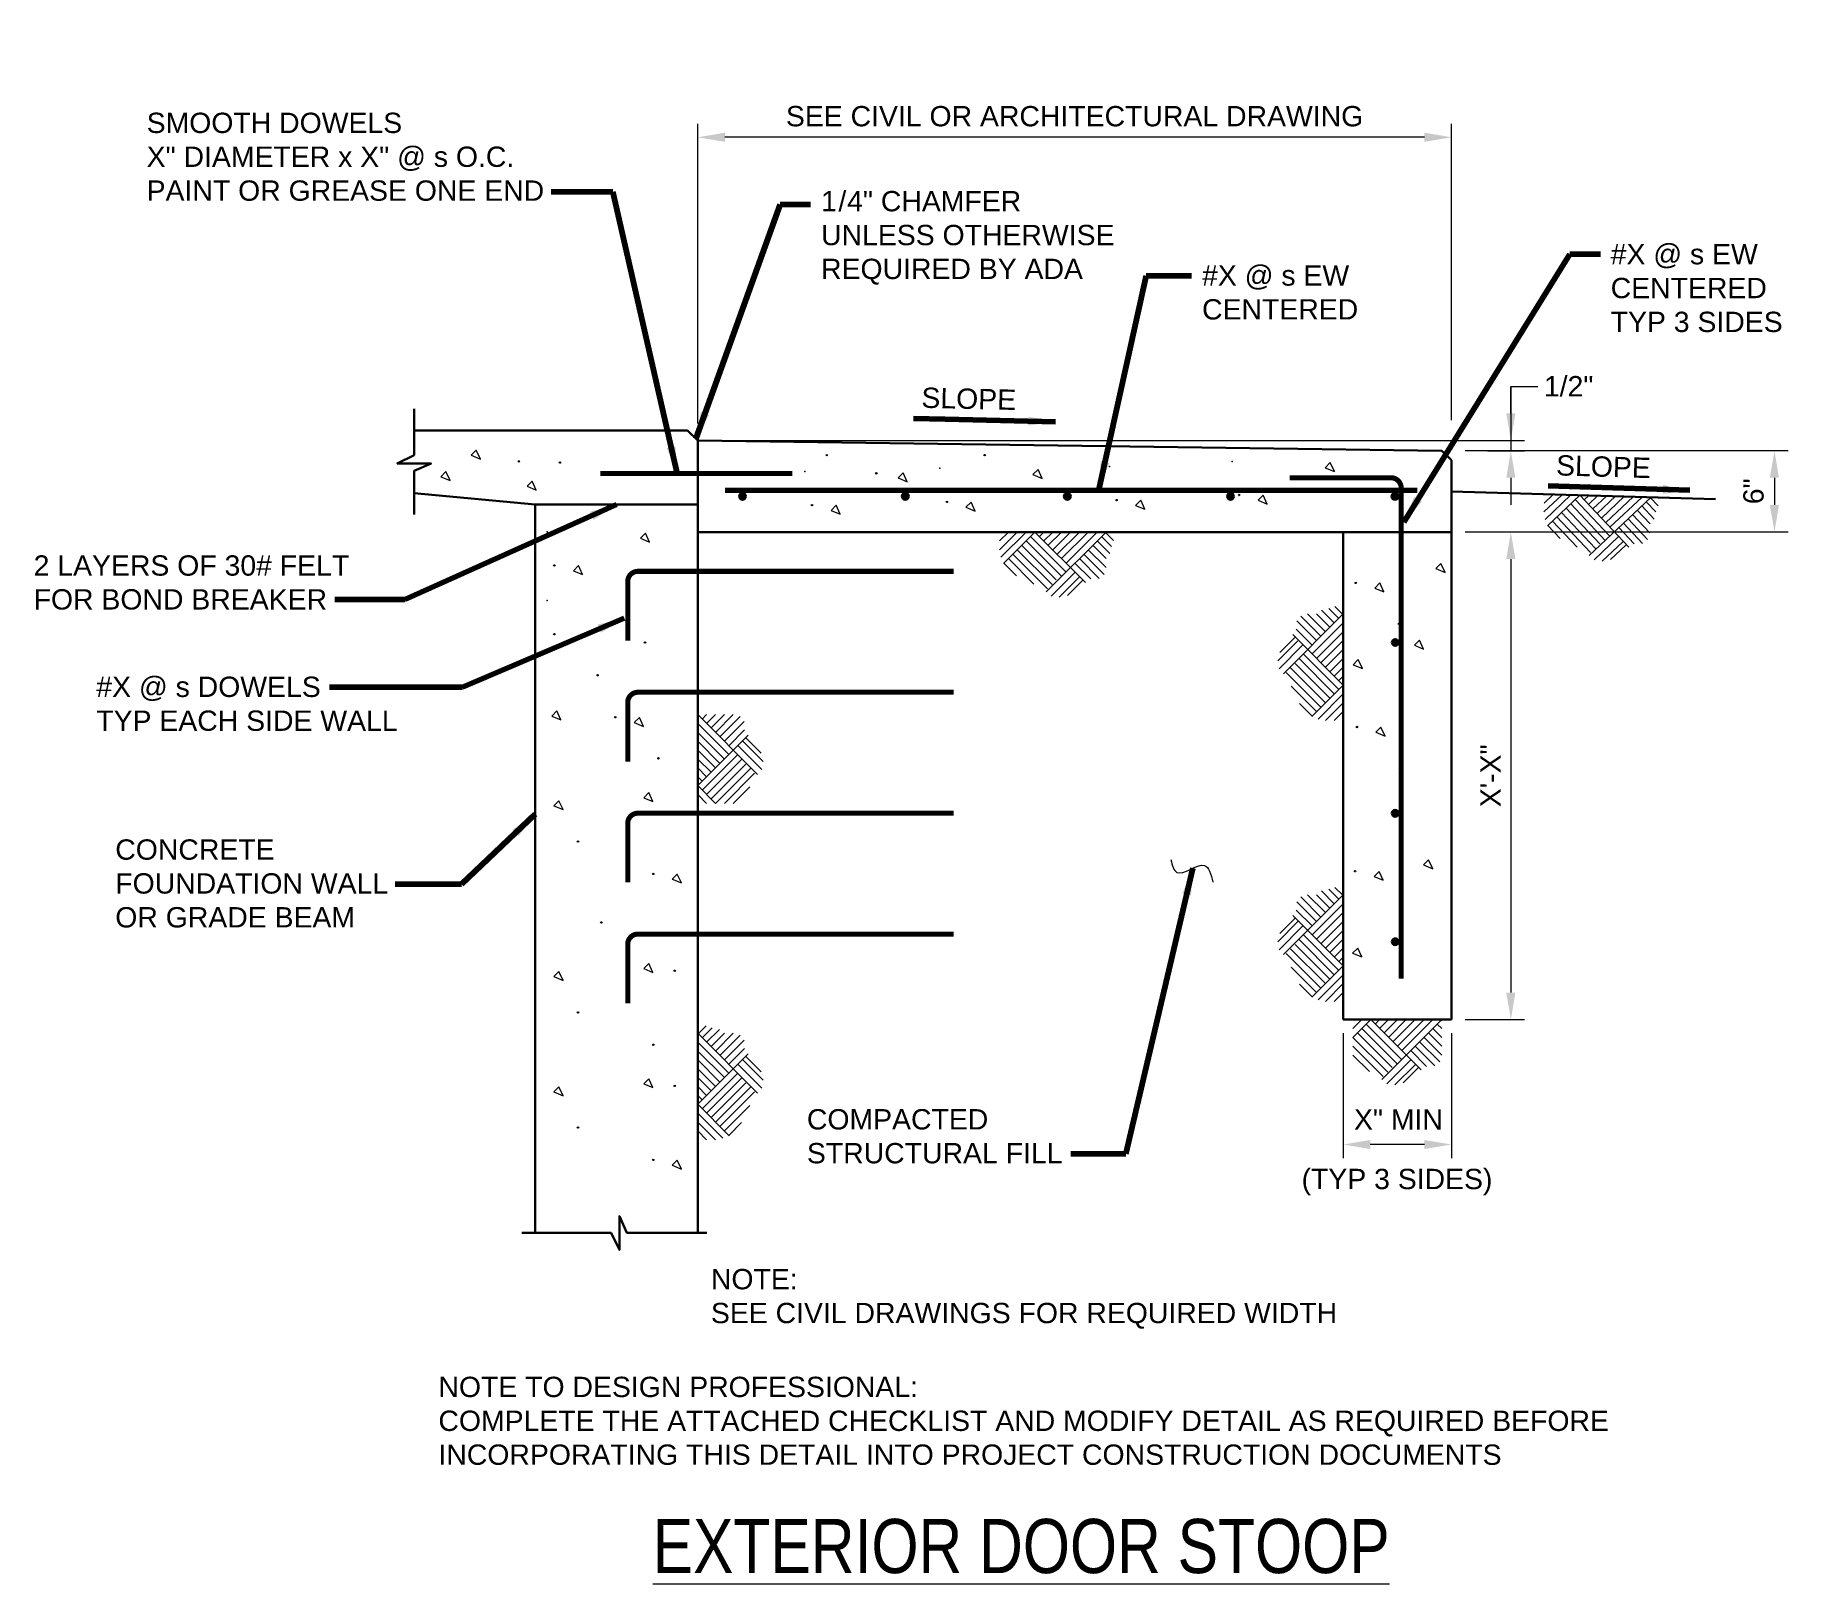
# Model space of a CAD drawing. Header units: inches. Extents: x -978 to -849, y 821 to 935.
import ezdxf

# ---------------------------------------------------------------- set-up
doc = ezdxf.new("R2010")
doc.units = ezdxf.units.IN
doc.header["$LTSCALE"] = 5
doc.header["$MEASUREMENT"] = 0
doc.linetypes.add('HIDDEN', pattern=[0.375, 0.25, -0.125])
for name, color, linetype, lineweight in [('S-ANNO-DIMS', 1, 'Continuous', 20), ('S-ANNO-TEXT', 7, 'Continuous', 20), ('S-DELT-PATT', 7, 'Continuous', 15), ('S-DETL', 3, 'Continuous', 30)]:
    doc.layers.add(name, color=color, linetype=linetype, lineweight=lineweight)
doc.styles.add('Romans', font='arial.ttf')
doc.dimstyles.get("Standard").update_dxf_attribs({"dimtxt": 0.18, "dimasz": 0.18, "dimexe": 0.18, "dimexo": 0.0625, "dimgap": 0.09, "dimtad": 0, "dimtih": 1, "dimtoh": 1, "dimdec": 4, "dimzin": 0, "dimdsep": 46, "dimtxsty": 'Standard', "dimcen": 0.09, "dimadec": 0, "dimazin": 0, "dimtfac": 1, "dimtdec": 4, "dimtofl": 0, "dimtmove": 0, "dimatfit": 3, "dimfxl": 1, "dimtolj": 1, "dimtzin": 0, "dimarcsym": 0})

# ---------------------------------------------------------------- blocks, each defined once
blk = doc.blocks.new('*D0')
at = {"layer": 'Defpoints', "color": 0, "transparency": 16777216}
for p in [(-873.65, 904.72), (-873.65, 898.72), (-849.82, 898.72)]:
    blk.add_point(p, dxfattribs=at)
at = {"layer": 'S-ANNO-DIMS', "transparency": 16777216}
for p, q in [((-872.65, 904.72), (-848.82, 904.72)), ((-849.82, 902.72), (-849.82, 900.72)), ((-872.65, 898.72), (-848.82, 898.72))]:
    blk.add_line(p, q, dxfattribs=at)
for points in [[(-850.16, 902.72), (-849.49, 902.72), (-849.82, 904.72)], [(-850.16, 900.72), (-849.49, 900.72), (-849.82, 898.72)]]:
    blk.add_solid(points, dxfattribs=at)
at = {"layer": 'S-ANNO-DIMS', "transparency": 16777216, "insert": (-851.36, 901.72), "char_height": 1.5, "attachment_point": 5, "rotation": 90, "style": 'Romans'}
blk.add_mtext('\\A1;6"', dxfattribs=at)
blk = doc.blocks.new('*D1')
at = {"layer": 'Defpoints', "color": 0, "transparency": 16777216}
for p in [(-873.65, 898.72), (-873.65, 862.72), (-869.27, 862.72)]:
    blk.add_point(p, dxfattribs=at)
at = {"layer": 'S-ANNO-DIMS', "transparency": 16777216}
for p, q in [((-872.65, 898.72), (-868.27, 898.72)), ((-869.27, 896.72), (-869.27, 864.72)), ((-872.65, 862.72), (-868.27, 862.72))]:
    blk.add_line(p, q, dxfattribs=at)
for points in [[(-869.61, 896.72), (-868.94, 896.72), (-869.27, 898.72)], [(-869.61, 864.72), (-868.94, 864.72), (-869.27, 862.72)]]:
    blk.add_solid(points, dxfattribs=at)
at = {"layer": 'S-ANNO-DIMS', "transparency": 16777216, "insert": (-870.77, 880.72), "char_height": 1.5, "attachment_point": 5, "rotation": 90, "style": 'Romans'}
blk.add_mtext('\\A1;X\'-X"', dxfattribs=at)
blk = doc.blocks.new('*D2')
at = {"layer": 'Defpoints', "color": 0, "transparency": 16777216}
for p in [(-929.28, 927.85), (-929.28, 905.72), (-873.65, 905.97)]:
    blk.add_point(p, dxfattribs=at)
at = {"layer": 'S-ANNO-DIMS', "transparency": 16777216}
for p, q in [((-929.28, 906.72), (-929.28, 928.85)), ((-873.65, 906.97), (-873.65, 928.85)), ((-875.65, 927.85), (-927.28, 927.85))]:
    blk.add_line(p, q, dxfattribs=at)
for points in [[(-927.28, 928.19), (-927.28, 927.52), (-929.28, 927.85)], [(-875.65, 928.19), (-875.65, 927.52), (-873.65, 927.85)]]:
    blk.add_solid(points, dxfattribs=at)
at = {"layer": 'S-ANNO-DIMS', "transparency": 16777216, "insert": (-901.47, 929.4), "char_height": 1.5, "attachment_point": 5, "style": 'Romans'}
blk.add_mtext('\\A1;SEE CIVIL OR ARCHITECTURAL DRAWING', dxfattribs=at)

msp = doc.modelspace()

# ---------------------------------------------------------------- hatches: boundary and pattern name
at = {"layer": 'S-DETL'}
h = msp.add_hatch(color=256, dxfattribs=at)
h.dxf.hatch_style = 1
h.paths.add_polyline_path([(-926.2259646, 901.3517595, 1), (-925.7259646, 901.3517595, 1)])
h = msp.add_hatch(color=256, dxfattribs=at)
h.dxf.hatch_style = 1
h.paths.add_polyline_path([(-914.2131747, 901.3496644, 1), (-913.7131747, 901.3496644, 1)])
h = msp.add_hatch(color=256, dxfattribs=at)
h.dxf.hatch_style = 1
h.paths.add_polyline_path([(-902.2548043, 901.3492868, 1), (-901.7548043, 901.3492868, 1)])
h = msp.add_hatch(color=256, dxfattribs=at)
h.dxf.hatch_style = 1
h.paths.add_polyline_path([(-890.2150308, 901.3451333, 1), (-889.7150308, 901.3451333, 1)])
h = msp.add_hatch(color=256, dxfattribs=at)
h.dxf.hatch_style = 1
h.paths.add_polyline_path([(-878.0739329, 901.3445039, 1), (-877.5739329, 901.3445039, 1)])
h = msp.add_hatch(color=256, dxfattribs=at)
h.dxf.hatch_style = 1
h.paths.add_polyline_path([(-878.0588015, 890.5598252, 1), (-877.5588015, 890.5598252, 1)])
h = msp.add_hatch(color=256, dxfattribs=at)
h.dxf.hatch_style = 1
h.paths.add_polyline_path([(-878.0592847, 877.9503886, 1), (-877.5592847, 877.9503886, 1)])
h = msp.add_hatch(color=256, dxfattribs=at)
h.dxf.hatch_style = 1
h.paths.add_polyline_path([(-878.059665, 868.4705457, 1), (-877.559665, 868.4705457, 1)])

# ---------------------------------------------------------------- linework, layer by layer
at = {"layer": 'S-ANNO-DIMS'}
for p, q in [((-869.2741222, 907.4653315), (-869.2741222, 909.4653315)), ((-869.2741222, 909.4653315), (-869.2741222, 905.4653315)), ((-869.2741222, 909.4653315), (-867.2741222, 909.4653315)), ((-928.2806478, 905.4653315), (-868.2741222, 905.4653315)), ((-870.9871654, 904.7153315), (-868.2741222, 904.7153315)), ((-869.2741222, 905.4653315), (-869.2741222, 904.7153315)), ((-869.2741222, 905.4653315), (-869.2741222, 904.7153315)), ((-869.2741222, 902.7153315), (-869.2741222, 900.7153315)), ((-881.649788, 861.7247824), (-881.649788, 852.5007768)), ((-873.649788, 861.7247824), (-873.649788, 852.5007768)), ((-875.649788, 853.5007768), (-879.649788, 853.5007768))]:
    msp.add_line(p, q, dxfattribs=at)
for points in [[(-869.6074555, 907.4653315), (-868.9407889, 907.4653315), (-869.2741222, 905.4653315)], [(-869.6074555, 902.7153315), (-868.9407889, 902.7153315), (-869.2741222, 904.7153315)], [(-879.649788, 853.8341101), (-879.649788, 853.1674435), (-881.649788, 853.5007768)], [(-875.649788, 853.8341101), (-875.649788, 853.1674435), (-873.649788, 853.5007768)]]:
    msp.add_solid(points, dxfattribs=at)
at = {"layer": 'S-ANNO-TEXT'}
msp.add_spline([(-894.3669402, 874.5346351), (-893.9160861, 873.5850835), (-891.8956094, 874.1097202), (-891.2685363, 872.8746581)], degree=3, dxfattribs=at)
at = {"layer": 'S-DELT-PATT'}
for p, q in [((-866.8416692, 900.1972835), (-865.4919668, 901.4683625)), ((-866.8220134, 900.8524789), (-866.1471621, 901.4880184)), ((-866.7474439, 899.6493354), (-864.8367714, 901.4487066)), ((-866.5700854, 899.1796779), (-864.1815761, 901.4290508)), ((-865.1938529, 900.4757415), (-862.713271, 897.8417131)), ((-864.8564273, 900.7935113), (-862.3097252, 898.0892812)), ((-864.5190017, 901.111281), (-861.9888316, 898.4246055)), ((-864.1815761, 901.4290508), (-860.5770106, 897.6015224)), ((-863.8638063, 901.0916252), (-863.5263807, 901.4093949)), ((-863.5460366, 900.7541996), (-862.8711854, 901.3897391)), ((-863.4838287, 896.9926767), (-858.9400132, 901.2718039)), ((-863.2282668, 900.4167739), (-862.21599, 901.3700832)), ((-862.9104971, 900.0793483), (-861.5607947, 901.3504273)), ((-862.5927273, 899.7419227), (-860.9055993, 901.3307715)), ((-862.2749576, 899.4044971), (-860.2504039, 901.3111156)), ((-861.9571878, 899.0670715), (-859.5952086, 901.2914597)), ((-859.6148644, 900.6362644), (-858.7012211, 899.6660985)), ((-859.2774388, 900.9540341), (-858.5621473, 900.1944893)), ((-858.9730809, 901.2406625), (-858.4065533, 900.6390835)), ((-866.5435553, 899.2046625), (-865.6332403, 898.2380394)), ((-866.2061297, 899.5224323), (-864.3867155, 897.5904685)), ((-865.8687041, 899.840202), (-863.3881222, 897.2061736)), ((-865.5312785, 900.1579718), (-863.0341644, 897.506397)), ((-860.9645669, 899.3651854), (-859.5550517, 897.8684753)), ((-860.6271413, 899.6829551), (-859.184562, 898.1511441)), ((-860.2897157, 900.0007249), (-859.0186367, 898.6510225)), ((-859.9522901, 900.3184946), (-858.9989808, 899.3062178)), ((-907.0142775, 897.4043513), (-905.7032972, 898.7153315)), ((-907.0142775, 898.0598414), (-906.3587874, 898.7153315)), ((-906.9036635, 896.8594751), (-905.0478071, 898.7153315)), ((-906.7123014, 896.3953471), (-904.392317, 898.7153315)), ((-905.0478071, 898.0598414), (-902.4211598, 895.4331941)), ((-904.720062, 898.3875864), (-902.1104657, 895.7779901)), ((-904.392317, 898.7153315), (-900.6745982, 894.9976127)), ((-904.0645719, 898.3875864), (-903.7368269, 898.7153315)), ((-903.7368269, 898.0598414), (-903.0813367, 898.7153315)), ((-903.561852, 894.3018755), (-899.148396, 898.7153315)), ((-903.4090818, 897.7320963), (-902.4258466, 898.7153315)), ((-903.0813367, 897.4043513), (-901.7703565, 898.7153315)), ((-902.7535917, 897.0766062), (-901.1148663, 898.7153315)), ((-902.4258466, 896.7488611), (-900.4593762, 898.7153315)), ((-902.0981015, 896.4211161), (-899.8038861, 898.7153315)), ((-899.8038861, 898.0598414), (-898.8615617, 897.1175088)), ((-899.476141, 898.3875864), (-898.7383951, 897.6498323)), ((-899.180515, 898.6832125), (-898.5962029, 898.0988922)), ((-863.1328169, 896.6635858), (-861.3425547, 898.3495608)), ((-862.5389568, 896.5604933), (-861.0119709, 897.9985285)), ((-861.3019925, 899.0474157), (-860.1734732, 897.8490826)), ((-906.3587874, 896.7488611), (-904.4822584, 894.872324)), ((-906.0310423, 897.0766062), (-903.4725906, 894.5181463)), ((-905.7032972, 897.4043513), (-903.1277946, 894.8288486)), ((-905.3755522, 897.7320963), (-902.8171005, 895.1736364)), ((-901.1148663, 896.7488611), (-899.661104, 895.2950905)), ((-900.7871213, 897.0766062), (-899.299257, 895.5887419)), ((-900.4593762, 897.4043513), (-899.148396, 896.093371)), ((-900.1316312, 897.7320963), (-899.148396, 896.7488611)), ((-861.9214159, 896.6784114), (-860.780563, 897.7528068)), ((-906.6865324, 896.4211161), (-905.7476411, 895.4822248)), ((-903.2011298, 893.9834581), (-901.4622292, 895.7223587)), ((-902.6044453, 893.8982198), (-901.1212678, 895.3813973)), ((-901.4426114, 896.4211161), (-900.2786658, 895.2571622)), ((-901.9907181, 894.0346027), (-900.8825956, 895.1427252)), ((-886.063244, 888.2518663), (-881.649788, 892.6653223)), ((-882.9607683, 891.354342), (-884.2717485, 892.6653223)), ((-882.6330232, 891.6820871), (-883.6162584, 892.6653223)), ((-882.3052781, 892.0098321), (-883.2476108, 892.9521565)), ((-881.9775331, 892.3375772), (-882.7152872, 893.0753231)), ((-881.681907, 892.6332032), (-882.2662273, 893.2175153)), ((-883.9440035, 890.3711068), (-885.1079573, 891.5350524)), ((-883.6162584, 890.6988519), (-885.070029, 892.1526143)), ((-883.2885133, 891.0265969), (-884.7763776, 892.5144612)), ((-883.9440035, 889.7156167), (-881.649788, 892.0098321)), ((-883.6162584, 889.3878716), (-881.649788, 891.354342)), ((-886.4668997, 889.2092729), (-884.9837222, 890.6924504)), ((-886.3816614, 888.6125885), (-884.6427608, 890.351489)), ((-886.3305168, 889.8230001), (-885.2223943, 890.9311226)), ((-881.649788, 887.4214012), (-885.3675068, 891.13912)), ((-883.2885133, 889.0601266), (-881.649788, 890.6988519)), ((-882.9607683, 888.7323815), (-881.649788, 890.0433617)), ((-882.6330232, 886.438166), (-885.1914831, 888.9966178)), ((-882.3052781, 886.7659111), (-884.9319254, 889.3925584)), ((-881.9775331, 887.0936562), (-884.5871294, 889.7032525)), ((-882.6330232, 888.4046364), (-881.649788, 889.3878716)), ((-882.3052781, 888.0768914), (-881.649788, 888.7323815)), ((-883.2885133, 885.7826759), (-885.8469732, 888.3411276)), ((-882.9607683, 886.110421), (-885.5362709, 888.6859236)), ((-881.9775331, 887.7491463), (-881.649788, 888.0768914)), ((-883.6162584, 885.4549308), (-885.4927955, 887.3314598)), ((-883.9697724, 885.1014168), (-881.649788, 887.4214012)), ((-883.5056444, 884.9100547), (-881.649788, 886.7659111)), ((-924.8671917, 880.8230854), (-929.2806477, 885.2365414)), ((-929.2485287, 885.2044224), (-929.2164093, 885.2365414)), ((-928.9529027, 884.9087964), (-928.625154, 885.2365414)), ((-928.6251576, 884.5810513), (-927.9696618, 885.2365414)), ((-928.2974126, 884.2533062), (-927.3141774, 885.2365414)), ((-927.9696675, 883.9255612), (-926.6586872, 885.2365414)), ((-927.6419224, 883.5978161), (-926.1540582, 885.0856804)), ((-883.9440035, 885.1271858), (-884.8828947, 886.0660771)), ((-882.9607683, 884.7994407), (-881.649788, 886.110421)), ((-882.3052781, 884.7994407), (-881.649788, 885.4549308)), ((-926.9864323, 882.2868358), (-929.2806477, 884.5810513)), ((-927.3141774, 881.9590908), (-929.2806477, 883.9255612)), ((-929.2806477, 879.9926204), (-925.562929, 883.7103392)), ((-927.3141774, 883.270071), (-925.8604068, 884.7238334)), ((-926.9864323, 882.942326), (-925.8224785, 884.1062716)), ((-927.6419224, 881.6313457), (-929.2806477, 883.270071)), ((-927.9696675, 881.3036007), (-929.2806477, 882.6145809)), ((-928.9529027, 879.6648753), (-926.3433064, 882.2744717)), ((-924.5487744, 881.1838076), (-926.287675, 882.9227082)), ((-924.4635361, 881.7804921), (-925.9467136, 883.2636696)), ((-924.599919, 882.3942193), (-925.7080414, 883.5023418)), ((-928.2974126, 880.9758556), (-929.2806477, 881.9590908)), ((-928.6251576, 880.6481105), (-929.2806477, 881.3036007)), ((-928.6251576, 879.3371303), (-925.9985104, 881.9637775)), ((-928.2974126, 879.0093852), (-925.7389527, 881.5678369)), ((-927.9696675, 878.6816401), (-925.3941648, 881.2571428)), ((-928.9529027, 880.3203655), (-929.2806477, 880.6481105)), ((-927.9696675, 878.6816401), (-929.2806477, 879.9926204)), ((-927.3141763, 878.6816401), (-925.0834625, 880.9123468)), ((-926.6586844, 878.6816401), (-925.4376402, 879.902679)), ((-928.6251576, 878.6816401), (-929.2806477, 879.3371303)), ((-886.063244, 867.5173335), (-881.649788, 871.9307895)), ((-882.9607683, 870.6198093), (-884.2717485, 871.9307895)), ((-882.6330232, 870.9475543), (-883.6162584, 871.9307895)), ((-882.3052781, 871.2752994), (-883.2476108, 872.2176238)), ((-881.9775331, 871.6030445), (-882.7152872, 872.3407904)), ((-881.681907, 871.8986705), (-882.2662273, 872.4829826)), ((-883.9440035, 869.6365741), (-885.1079573, 870.8005197)), ((-883.6162584, 869.9643192), (-885.070029, 871.4180815)), ((-883.2885133, 870.2920642), (-884.7763776, 871.7799285)), ((-883.9440035, 868.981084), (-881.649788, 871.2752994)), ((-883.6162584, 868.6533389), (-881.649788, 870.6198093)), ((-886.4668997, 868.4747402), (-884.9837222, 869.9579177)), ((-886.3816614, 867.8780557), (-884.6427608, 869.6169563)), ((-886.3305168, 869.0884674), (-885.2223943, 870.1965899)), ((-881.649788, 866.6868685), (-885.3675068, 870.4045873)), ((-883.2885133, 868.3255938), (-881.649788, 869.9643192)), ((-882.6330232, 865.7036333), (-885.1914831, 868.262085)), ((-882.3052781, 866.0313784), (-884.9319254, 868.6580257)), ((-881.9775331, 866.3591235), (-884.5871294, 868.9687198)), ((-882.9607683, 867.9978488), (-881.649788, 869.308829)), ((-882.6330232, 867.6701037), (-881.649788, 868.6533389)), ((-883.2885133, 865.0481432), (-885.8469732, 867.6065949)), ((-882.9607683, 865.3758883), (-885.5362709, 867.9513909)), ((-882.3052781, 867.3423586), (-881.649788, 867.9978488)), ((-881.9775331, 867.0146136), (-881.649788, 867.3423586)), ((-883.6162584, 864.7203981), (-885.4927955, 866.5969271)), ((-883.9697724, 864.3668841), (-881.649788, 866.6868685)), ((-883.5056444, 864.175522), (-881.649788, 866.0313784)), ((-883.9440035, 864.3926531), (-884.8828947, 865.3315444)), ((-882.9607683, 864.064908), (-881.649788, 865.3758883)), ((-882.3052781, 864.064908), (-881.649788, 864.7203981)), ((-924.8671917, 857.302274), (-929.2806477, 861.71573)), ((-929.2485287, 861.683611), (-928.6642084, 862.267923)), ((-928.9529027, 861.3879849), (-928.2151485, 862.1257309)), ((-928.6251576, 861.0602398), (-927.682825, 862.0025643)), ((-928.2974126, 860.7324948), (-927.3141774, 861.71573)), ((-927.9696675, 860.4047497), (-926.6586872, 861.71573)), ((-927.6419224, 860.0770047), (-926.1540582, 861.5648689)), ((-880.9272387, 862.0692923), (-880.2717485, 862.7247824)), ((-880.9272387, 861.4138021), (-879.6162584, 862.7247824)), ((-880.5994936, 861.7415472), (-878.0410419, 859.1830873)), ((-880.2717485, 862.0692923), (-877.6451013, 859.442645)), ((-879.9440035, 862.3970373), (-877.3344071, 859.787441)), ((-879.6162584, 862.7247824), (-875.8985396, 859.0070636)), ((-879.2885133, 862.3970373), (-878.9607683, 862.7247824)), ((-878.9607683, 862.0692923), (-878.3052781, 862.7247824)), ((-878.7857934, 858.3113264), (-874.3723374, 862.7247824)), ((-878.6330232, 861.7415472), (-877.649788, 862.7247824)), ((-878.3052781, 861.4138021), (-876.9942979, 862.7247824)), ((-877.9775331, 861.0860571), (-876.3388078, 862.7247824)), ((-877.649788, 860.758312), (-875.6833176, 862.7247824)), ((-877.322043, 860.4305669), (-875.0278275, 862.7247824)), ((-875.3555726, 861.7415472), (-874.3723374, 860.758312)), ((-875.0278275, 862.0692923), (-874.3723374, 861.4137964)), ((-874.7000824, 862.3970373), (-874.3723374, 862.0692886)), ((-874.4044564, 862.6926634), (-874.3723374, 862.6605439)), ((-926.9864323, 858.7660244), (-929.2806477, 861.0602398)), ((-927.3141774, 858.4382793), (-929.2806477, 860.4047497)), ((-927.3141774, 859.7492596), (-925.8604068, 861.203022)), ((-926.9864323, 859.4215145), (-925.8224785, 860.5854602)), ((-880.9272387, 861.4138021), (-878.351736, 858.8382995)), ((-880.9272387, 860.758311), (-878.696532, 858.5275972)), ((-876.6665528, 860.4305669), (-875.5026072, 859.2666131)), ((-876.3388078, 860.758312), (-874.8850454, 859.3045414)), ((-876.0110627, 861.0860571), (-874.5231984, 859.5981928)), ((-875.6833176, 861.4138021), (-874.3723374, 860.1028219)), ((-929.2806477, 856.471809), (-925.562929, 860.1895277)), ((-927.6419224, 858.1105343), (-929.2806477, 859.7492596)), ((-927.9696675, 857.7827892), (-929.2806477, 859.0937695)), ((-924.5487744, 857.6629962), (-926.287675, 859.4018968)), ((-924.4635361, 858.2596806), (-925.9467136, 859.7428582)), ((-924.599919, 858.8734079), (-925.7080414, 859.9815303)), ((-880.9272387, 860.102819), (-879.7061998, 858.8817749)), ((-878.4250712, 857.992909), (-876.6861706, 859.7318096)), ((-877.8283867, 857.9076707), (-876.3452092, 859.3908482)), ((-877.2146595, 858.0440536), (-876.1065371, 859.1521761)), ((-928.2974126, 857.4550441), (-929.2806477, 858.4382793)), ((-928.6251576, 857.1272991), (-929.2806477, 857.7827892)), ((-928.9529027, 856.1440639), (-926.3433064, 858.7536602)), ((-928.6251576, 855.8163188), (-925.9985104, 858.4429661)), ((-928.2974126, 855.4885738), (-925.7389527, 858.0470255)), ((-927.9696675, 855.1608287), (-925.3941648, 857.7363313)), ((-928.9529027, 856.799554), (-929.2806477, 857.1272991)), ((-926.9606633, 854.1518245), (-929.2806477, 856.471809)), ((-927.6419224, 854.8330836), (-925.0834625, 857.3915353)), ((-927.3141774, 854.5053386), (-925.4376402, 856.3818675)), ((-927.4247913, 853.9604624), (-929.2806477, 855.8163188)), ((-927.9696675, 853.8498484), (-929.2806477, 855.1608287)), ((-926.9864323, 854.1775935), (-926.047541, 855.1164848)), ((-928.6251576, 853.8498484), (-929.2806477, 854.5053386))]:
    msp.add_line(p, q, dxfattribs=at)
at = {"layer": 'S-DELT-PATT', "flags": 128}
for points in [[(-945.9972519, 904.3907215), (-945.3229889, 904.1030711), (-945.6223591, 904.7656142)], [(-948.2369284, 902.7946879), (-947.5626654, 902.5070376), (-947.8620357, 903.1695806)], [(-914.4966633, 902.7159301), (-913.8224003, 902.4282797), (-914.1217706, 903.0908228)], [(-904.5394702, 902.952819), (-903.8652072, 902.6651686), (-904.1645774, 903.3277117)], [(-882.9721978, 903.4640378), (-882.2979349, 903.1763875), (-882.5973051, 903.8389306)], [(-941.8775843, 902.0905082), (-941.2033214, 901.8028579), (-941.5026916, 902.4654009)], [(-919.4448579, 900.3126835), (-918.770595, 900.0250331), (-919.0699652, 900.6875762)], [(-909.4876648, 900.5495724), (-908.8134018, 900.261922), (-909.1127721, 900.9244651)], [(-896.965561, 900.6800695), (-896.2912981, 900.3924191), (-896.5906683, 901.0549622)], [(-887.9203925, 901.0607913), (-887.2461295, 900.7731409), (-887.5454998, 901.435684)], [(-933.510159, 898.2624592), (-932.835896, 897.9748089), (-933.1352663, 898.6373519)], [(-938.4583536, 895.8592126), (-937.7840907, 895.5715623), (-938.0834609, 896.2341053)], [(-874.805026, 896.0105925), (-874.130763, 895.7229422), (-874.4301332, 896.3854852)], [(-879.3150842, 894.5767296), (-878.6408212, 894.2890793), (-878.9401915, 894.9516224)], [(-876.3967445, 890.3523435), (-875.7224815, 890.0646932), (-876.0218517, 890.7272363)], [(-880.9068027, 888.9184807), (-880.2325397, 888.6308304), (-880.53191, 889.2933734)], [(-940.0500721, 885.1289852), (-939.3758092, 884.8413349), (-939.6751794, 885.5038779)], [(-933.9611038, 884.6529416), (-933.2868409, 884.3652912), (-933.5862111, 885.0278343)], [(-879.2338372, 883.9349638), (-878.5595742, 883.6473135), (-878.8589445, 884.3098565)], [(-939.8983165, 878.5086421), (-939.2240535, 878.2209918), (-939.5234238, 878.8835348)], [(-933.2621122, 879.1017927), (-932.5878492, 878.8141424), (-932.8872195, 879.4766854)], [(-875.7157266, 874.1415092), (-875.0414636, 873.8538588), (-875.3408339, 874.5164019)], [(-931.1626067, 873.0950806), (-930.4883437, 872.8074303), (-930.787714, 873.4699733)], [(-879.3601249, 873.2914707), (-878.6858619, 873.0038203), (-878.9852322, 873.6663634)], [(-933.2621122, 866.4884535), (-932.5878492, 866.2008032), (-932.8872195, 866.8633462)], [(-880.9518434, 867.6332217), (-880.2775804, 867.3455714), (-880.5769507, 868.0081144)], [(-939.8983165, 865.8953029), (-939.2240535, 865.6076526), (-939.5234238, 866.2701957)], [(-939.8983165, 857.3934698), (-939.2240535, 857.1058195), (-939.5234238, 857.7683625)], [(-933.2621122, 857.9866204), (-932.5878492, 857.6989701), (-932.8872195, 858.3615131)], [(-931.1626067, 851.9799083), (-930.4883437, 851.692258), (-930.787714, 852.354801)]]:
    msp.add_lwpolyline(points, close=True, dxfattribs=at)
for points in [[(-919.7020287, 904.3954845, -1), (-919.8057087, 904.3954845, -1)], [(-908.0555821, 904.3954845, -1), (-908.1592621, 904.3954845, -1)], [(-942.4322711, 903.9316419, -1), (-942.5359511, 903.9316419, -1)], [(-939.397953, 903.8429634, -1), (-939.501633, 903.8429634, -1)], [(-916.051648, 903.0474502, -1), (-916.155328, 903.0474502, -1)], [(-920.7965278, 900.6987794, -1), (-920.9002078, 900.6987794, -1)], [(-910.8393347, 900.9356683, -1), (-910.9430147, 900.9356683, -1)], [(-898.3172309, 901.0661654, -1), (-898.4209109, 901.0661654, -1)], [(-889.2720624, 901.4468872, -1), (-889.3757424, 901.4468872, -1)], [(-939.8100235, 896.2453086, -1), (-939.9137035, 896.2453086, -1)], [(-880.6667541, 894.9628256, -1), (-880.7704341, 894.9628256, -1)], [(-877.4833389, 891.9348986, -1), (-877.5870189, 891.9348986, -1)], [(-939.8100235, 891.1733301, -1), (-939.9137035, 891.1733301, -1)], [(-933.1188958, 890.556631, -1), (-933.2225758, 890.556631, -1)], [(-936.6266084, 888.1454031, -1), (-936.7302884, 888.1454031, -1)], [(-932.9762277, 886.7973688, -1), (-933.0799077, 886.7973688, -1)], [(-935.3127737, 885.0390375, -1), (-935.4164537, 885.0390375, -1)], [(-880.5855071, 884.3210598, -1), (-880.6891871, 884.3210598, -1)], [(-932.1293586, 882.0111105, -1), (-932.2330386, 882.0111105, -1)], [(-877.4020919, 881.2931327, -1), (-877.5057719, 881.2931327, -1)], [(-938.0665713, 875.866811, -1), (-938.1702513, 875.866811, -1)], [(-932.5142766, 873.4811765, -1), (-932.6179566, 873.4811765, -1)], [(-880.7117948, 873.6775666, -1), (-880.8154748, 873.6775666, -1)], [(-936.3436121, 869.8926252, -1), (-936.4472921, 869.8926252, -1)], [(-930.9291457, 866.3304166, -1), (-931.0328257, 866.3304166, -1)], [(-938.0665713, 863.2534719, -1), (-938.1702513, 863.2534719, -1)], [(-932.5142766, 860.8678374, -1), (-932.6179566, 860.8678374, -1)], [(-930.9291457, 857.8285835, -1), (-931.0328257, 857.8285835, -1)], [(-938.0665713, 854.7516387, -1), (-938.1702513, 854.7516387, -1)], [(-932.5142766, 852.3660043, -1), (-932.6179566, 852.3660043, -1)]]:
    msp.add_lwpolyline(points, format="xyb", close=True, dxfattribs=at)
at = {"layer": 'S-DELT-PATT'}
for p in [(-921.3734166, 903.182238), (-911.4162234, 903.4191269), (-898.8941197, 903.549624), (-889.8489511, 903.9303458), (-940.3869122, 898.7287672), (-940.3869122, 893.6567887)]:
    msp.add_point(p, dxfattribs=at)
at = {"layer": 'S-DETL', "linetype": 'Continuous'}
for p, q in [((-950.2089153, 906.2153315), (-930.0306477, 906.2153315)), ((-929.2806477, 905.4653315), (-930.0306477, 906.2153315)), ((-929.2806477, 905.7153315), (-929.2806477, 846.9708314)), ((-929.2806477, 905.4653315), (-874.3568948, 904.7153315)), ((-874.3568948, 904.7153315), (-873.649788, 904.0082247)), ((-873.649788, 904.0082247), (-873.649788, 862.7247824)), ((-873.649788, 901.7165314), (-854.1698906, 901.1321345)), ((-941.2806477, 900.7332083), (-950.2089153, 901.5896843)), ((-941.2806477, 900.7332083), (-941.2806477, 846.9708314)), ((-929.2806477, 900.7332083), (-941.2806477, 900.7332083)), ((-929.2806477, 898.7153315), (-873.649788, 898.7153315)), ((-881.649788, 898.7153315), (-881.649788, 862.7247824)), ((-929.2806477, 885.9590908), (-929.2806477, 877.9590908)), ((-873.649788, 862.7247824), (-881.649788, 862.7247824))]:
    msp.add_line(p, q, dxfattribs=at)
for points in [[(-950.2089153, 907.7973725), (-950.2089153, 904.3961303), (-951.4532851, 903.7739454), (-948.9645455, 903.7739454), (-950.2089153, 903.2270835), (-950.2089153, 900.0076433)], [(-942.2582911, 846.9708314), (-935.6793242, 846.9708314), (-935.0571393, 845.7264616), (-935.0571393, 848.2152012), (-934.5102774, 846.9708314), (-928.6185677, 846.9708314)]]:
    msp.add_lwpolyline(points, dxfattribs=at)
at = {"layer": 'S-DETL', "linetype": 'Continuous', "const_width": 0.375}
for points in [[(-936.4731269, 903.0288449), (-922.3114415, 903.0288449)], [(-927.2806477, 901.7934313), (-876.1860128, 901.7934313)]]:
    msp.add_lwpolyline(points, dxfattribs=at)
msp.add_lwpolyline([(-877.3671496, 865.7419199), (-877.3671496, 901.968034, 0.4142135624), (-878.1171496, 902.718034), (-885.5872211, 902.718034)], format="xyb", dxfattribs=at)
at = {"layer": 'S-DETL', "linetype": 'HIDDEN', "const_width": 0.375, "flags": 128}
for points in [[(-910.4056562, 895.8115478), (-933.6985494, 895.8115478, 0.4142135624), (-934.4485494, 895.0615478), (-934.4485494, 890.6957742)], [(-910.4056562, 886.8853193), (-933.6985494, 886.8853193, 0.4142135624), (-934.4485494, 886.1353193), (-934.4485494, 881.7695457)], [(-910.4056562, 877.9590908), (-933.6985494, 877.9590908, 0.4142135624), (-934.4485494, 877.2090908), (-934.4485494, 872.8433172)], [(-910.4056562, 869.0328623), (-933.6985494, 869.0328623, 0.4142135624), (-934.4485494, 868.2828623), (-934.4485494, 863.9170887)]]:
    msp.add_lwpolyline(points, format="xyb", dxfattribs=at)
at = {"layer": 'S-DETL'}
for centre in [(-925.9759646, 901.3517595), (-913.9631747, 901.3496644), (-902.0048043, 901.3492868), (-889.9650308, 901.3451333), (-877.8239329, 901.3445039), (-877.8088015, 890.5598252), (-877.8092847, 877.9503886), (-877.809665, 868.4705457)]:
    msp.add_circle(centre, 0.25, dxfattribs=at)

# ---------------------------------------------------------------- texts
at = {"layer": 'S-ANNO-DIMS', "style": 'Romans'}
for s, height, p in [('X" MIN', 1.49999999, (-880.8508453, 854.6018)), ('(TYP 3 SIDES)', 1.499999989, (-884.7200472, 850.2085303))]:
    msp.add_text(s, height=height, dxfattribs=at).set_placement(p)
at = {"layer": 'S-ANNO-DIMS', "insert": (-865.0088767, 909.4653315), "char_height": 1.49999999, "attachment_point": 5, "style": 'Romans'}
msp.add_mtext('\\A1;1/2"', dxfattribs=at)
at = {"layer": 'S-ANNO-TEXT', "style": 'Romans', "width": 0.8}
msp.add_text('%%UEXTERIOR DOOR STOOP', height=4, dxfattribs=at).set_placement((-932.6073028, 821.8650937))
at = {"layer": 'S-ANNO-TEXT', "char_height": 1.499999989, "style": 'Romans'}
for s, insert, attachment_point in [('\\A1;\\pxql;SMOOTH DOWELS\\PX" DIAMETER x X" @ s O.C.\\PPAINT OR GREASE ONE END', (-969.951553, 929.6668722), 1), ('\\A1;{\\T1.1;1/}4" CHAMFER\\PUNLESS OTHERWISE\\PREQUIRED BY ADA', (-920.1801387, 916.9743122), 7), ('\\A1;\\pxql;#X @ s EW \\PCENTERED\\PTYP 3 SIDES', (-861.9071154, 919.9758209), 1), ('\\A1;\\pxql;#X @ s EW \\PCENTERED', (-892.0631645, 918.4020263), 1), ('\\A1;\\pxql;2 LAYERS OF 30# FELT\\PFOR BOND BREAKER', (-978.2919504, 896.9931167), 1), ('\\A1;\\pxql;\\P#X @ s DOWELS\\PTYP EACH SIDE WALL', (-973.6669062, 890.5388681), 1), ('\\A1;\\pxql;CONCRETE \\PFOUNDATION WALL\\POR GRADE BEAM', (-972.2668762, 876.0260936), 1), ('COMPACTED \\PSTRUCTURAL {\\A1;FILL}', (-921.2250292, 856.1129366), 1), ('\\A1;\\pxql;NOTE: \\PSEE CIVIL DRAWINGS FOR REQUIRED WIDTH', (-928.3086669, 844.3159123), 1), ('NOTE TO DESIGN PROFESSIONAL: \\PCOMPLETE THE ATTACHED CHECKLIST AND MODIFY DETAIL AS REQUIRED BEFORE \\PINCORPORATING THIS DETAIL INTO PROJECT CONSTRUCTION DOCUMENTS', (-948.4179779, 836.3596367), 1)]:
    msp.add_mtext(s, dxfattribs=dict(at, insert=insert, attachment_point=attachment_point))
at = {"layer": 'S-ANNO-TEXT', "char_height": 1.49999999, "attachment_point": 3, "style": 'Romans'}
for insert, rotation in [((-905.767516, 909.2194795), 358.619867023), ((-858.9246885, 904.1884232), 358.281641998)]:
    msp.add_mtext('\\A1;SLOPE', dxfattribs=dict(at, insert=insert, rotation=rotation))

# ---------------------------------------------------------------- dimensions: what is measured, and where the dimension line sits
at = {"layer": 'S-ANNO-DIMS'}
for base, p1, p2, angle, text, picture, middle in [((-929.2806477, 927.8516866), (-873.649788, 905.9653315), (-929.2806477, 905.7153315), 180, 'SEE CIVIL OR ARCHITECTURAL DRAWING', '*D2', (-901.4652179, 927.8516866)), ((-849.8248108, 898.7153315), (-873.649788, 904.7153315), (-873.649788, 898.7153315), 90, '6"', '*D0', (-849.8248108, 901.7153315)), ((-869.2741222, 862.7247824), (-873.649788, 898.7153315), (-873.649788, 862.7247824), 90, 'X\'-X"', '*D1', (-869.2741222, 880.7200569))]:
    dim = msp.add_linear_dim(base=base, p1=p1, p2=p2, angle=angle, text=text, dimstyle='Standard', override={"dimscale": 16, "dimtxt": 0.09375, "dimasz": 0.125, "dimexe": 0.0625, "dimgap": 0.0625, "dimtih": 0, "dimtoh": 0, "dimdec": 5, "dimlfac": 1, "dimrnd": 0.03125, "dimzin": 7, "dimlunit": 4, "dimtxsty": 'Romans', "dimcen": 0.125, "dimclrd": 256, "dimclre": 256, "dimclrt": 256, "dimadec": 4, "dimtdec": 5, "dimtofl": 1, "dimtvp": 1, "dimfrac": 2, "dimtzin": 3, "dimlwd": 65535, "dimlwe": 65535}, dxfattribs=at)
    dim.commit()
    dim.dimension.update_dxf_attribs({"geometry": picture, "text_midpoint": middle, "dimtype": 128})

# ---------------------------------------------------------------- leaders
at = {"layer": 'S-ANNO-TEXT'}
for points in [[(-930.8033652, 903.0288449), (-935.5584597, 923.8365516), (-940.1065668, 923.8365516)], [(-929.4200032, 905.604687), (-923.2088784, 922.8936505), (-920.9562301, 922.8936505)], [(-877.1796496, 899.4333189), (-864.9097636, 919.2258209), (-862.6571154, 919.2258209)], [(-899.6521378, 901.9427811), (-896.1898633, 917.6259349), (-892.8392559, 917.6259349)], [(-902.8833775, 906.8494316), (-911.0253437, 907.0410138), (-913.3524993, 907.09937)], [(-856.0545909, 901.8013912), (-864.1952843, 902.041033), (-866.5220549, 902.1131256)], [(-935.2806477, 900.7332083), (-950.9058289, 893.7302128), (-956.067318, 893.7302128)], [(-934.6985494, 892.3636268), (-946.646827, 887.2694585), (-956.4584102, 887.2694585)], [(-941.2806477, 877.88336), (-946.7161325, 872.7233992), (-951.6219241, 872.7233992)], [(-892.7418847, 873.8998728), (-897.6805163, 852.8112654), (-901.7552135, 852.8112654)]]:
    msp.add_leader(points, dimstyle='Standard', override={"dimscale": 16, "dimtxt": 0.09375, "dimasz": 0.125, "dimexe": 0.0625, "dimgap": 0.0625, "dimtad": 0, "dimtih": 0, "dimtoh": 0, "dimdec": 5, "dimlfac": 16, "dimrnd": 0.03125, "dimzin": 7, "dimlunit": 4, "dimtxsty": 'Romans', "dimcen": 0.125, "dimclrd": 256, "dimclre": 256, "dimclrt": 256, "dimadec": 4, "dimtdec": 5, "dimtofl": 1, "dimtvp": 1, "dimfrac": 2, "dimtzin": 3, "dimlwd": 65535, "dimlwe": 65535}, dxfattribs=at)

doc.saveas('drawing.dxf')
